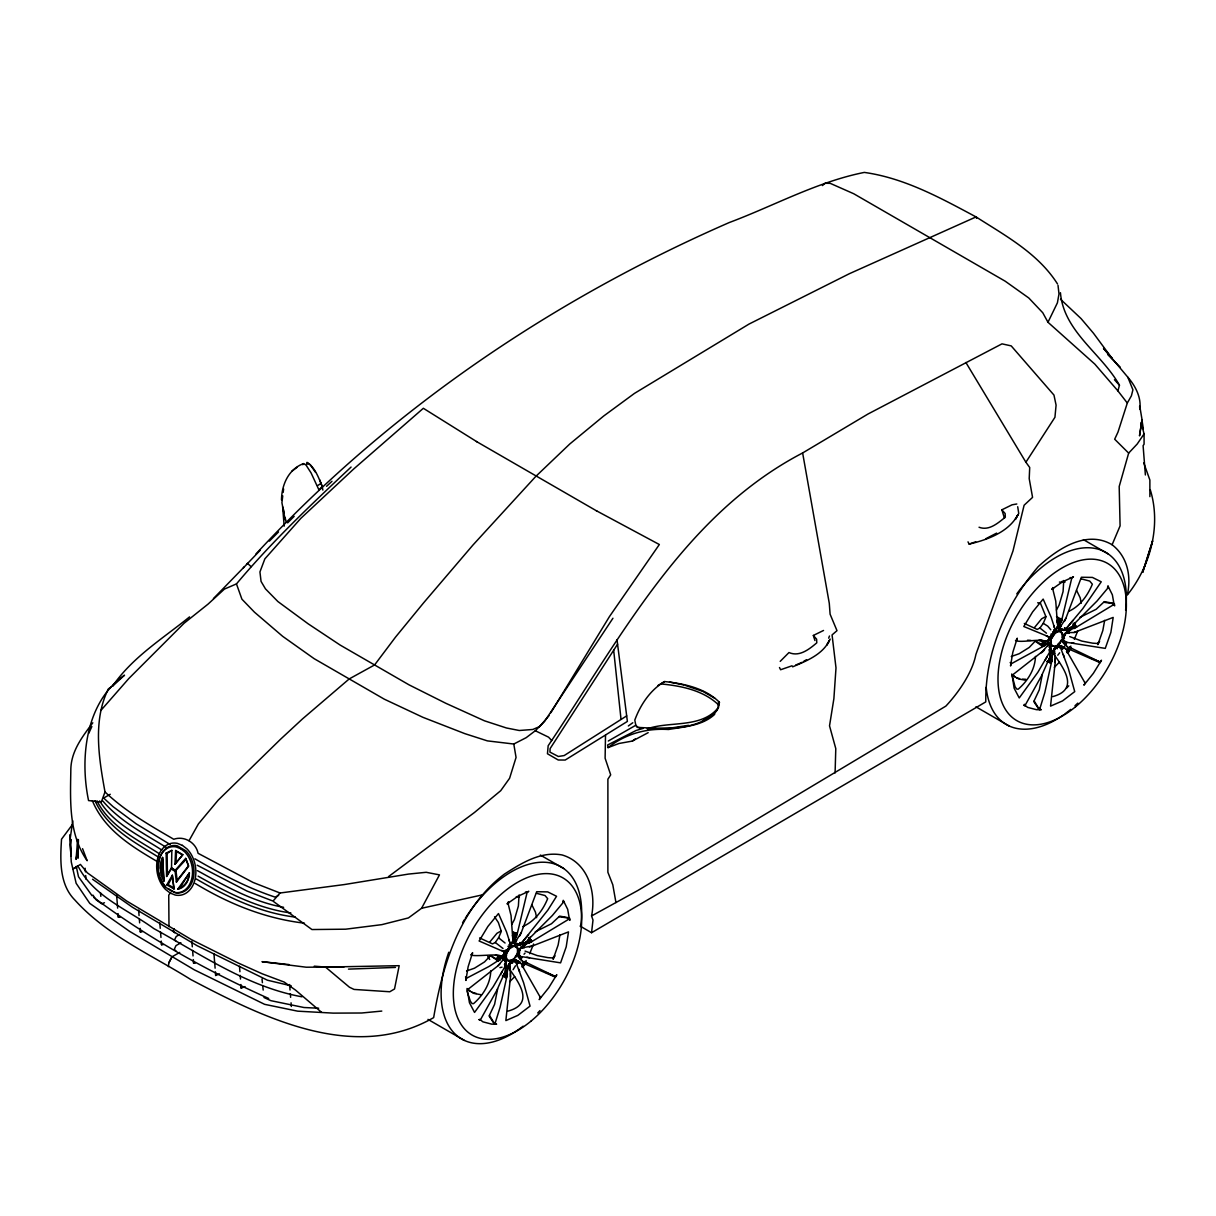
<?xml version="1.0" encoding="UTF-8"?>
<svg xmlns="http://www.w3.org/2000/svg" width="1216" height="1216" viewBox="0 0 1216 1216"><rect width="100%" height="100%" fill="white"/><g stroke="black" fill="none" stroke-linecap="round" stroke-linejoin="round"><path stroke-width="1.5" d="M162.579 857.417L163.917 881.129A19.623 14.425 80.1 0 1 162.594 857.417L163.917 881.129M489.546 1015.527L494.806 1024.237L500.11 1007.213L506.996 975.992L504.473 973.18L496.903 990.219L480.411 1019.844L482.889 1021.835L491.735 1024.146L496.614 1024.206L493.742 1023.036L489.09 1016.029L494.593 1004.31L497.633 988.882M507.938 946.382L510.31 945.698L512.757 942.324C501.63 960.032 514.672 936.806 517.165 934.086L527.121 892.362L528.793 891.313L517.91 896.268L507.026 903.868L509.002 902.318L507.878 902.682L511.054 915.572L512.772 938.889L517.165 934.086L513.182 931.897M1034.238 701.054L1039.498 709.764L1044.787 692.74L1051.673 661.519L1049.165 658.707L1041.595 675.746L1025.088 705.371L1027.566 707.362L1036.427 709.673L1041.306 709.734L1038.434 708.563L1033.767 701.556L1039.285 689.837L1042.325 674.409M1011.271 656.518L1019.175 653.722L1029.207 647.459L1035.196 641.182L1042.842 646.547L1043.602 645.483C1053.284 635.178 1021.106 644.009 1015.527 640.406L1016.834 640.3L1017.26 638.187L1012.822 652.293L1010.542 665.973L1011.134 663.83L1042.842 646.547L1044.833 642.428L1048.344 640.756C1054.348 634.098 1056.628 625.875 1061.857 619.613L1071.813 577.889L1073.47 576.84L1062.586 581.795L1051.718 589.395L1053.694 587.845L1052.554 588.21L1055.746 601.099L1057.464 624.416L1061.188 622.273L1061.857 619.613L1056.506 616.573M479.773 1019.388L480.411 1019.844L479.013 1019.601L480.411 1019.844M502.33 975.855L505.309 976.539L507.118 973.986L506.996 975.992L502.983 975.931L504.99 974.062L507.482 973.955L506.114 976.509L502.983 975.931L504.731 973.362L502.618 976.205L506.692 977.33C502.786 970.824 508.881 963.847 504.078 956.84L488.938 966.507L466.442 978.302L465.85 980.446L468.13 966.766L472.583 952.66L472.142 954.773L470.835 954.879C475.304 957.463 505.628 951.946 500.019 957.858C498.91 956.931 498.636 952.523 498.15 961.02L490.504 955.654L497.511 959.652L500.095 959.546L499.852 956.019L495.398 955.229M1047.143 661.732L1051.384 662.857C1047.462 656.351 1053.558 649.374 1048.754 642.367C1042.416 648.447 1045.912 638.552 1039.285 640.346M505.75 967.298L505.628 964.486L504.549 964.227L504.974 966.629L493.164 986.784L474.544 1012.426L469.452 1002.729L467.02 988.471M1050.442 652.825L1050.32 650.013L1049.241 649.754L1049.651 652.156L1037.841 672.311L1019.236 697.954L1014.144 688.256L1012.153 675.26L1042.446 651.502L1047.508 645.726L1048.754 642.367L1051.323 653.159L1050.822 648.508L1048.967 647.034M166.592 876.447L171.517 868.239L171.836 850.349L166.136 853.115L166.592 876.447L171.532 867.783L175.97 870.808L177.171 880.354L176.396 882.102L175.089 871.31L171.198 869.06M78.447 839.602L77.991 858.222L77.581 840.058M490.762 970.885C490.474 983.759 482.995 995.448 473.526 1003.656L472.082 1003.565L470.394 1001.254L467.142 991.587L467.476 989.733L497.754 965.975L502.816 960.199L504.078 956.84L506.631 967.632L506.13 962.981L503.302 958.588C505.324 955.746 507.543 965.702 504.974 966.629M835.088 772.966L835.787 748.63L829.525 725.846L833.887 698.622L836 667.888L832.063 634.919L836.988 630.663L830.102 614.202L829.282 603.303L802.636 452.96L867.935 414.048L1001.984 343.854L1011.21 345.891L1053.968 395.078L1056.081 405.141L1054.941 417.286L1025.894 462.217L1029.709 467.506L1029.207 478.618L1032.566 497.359L1024.115 505.233L1012.974 551L975.886 654.497C972.359 672.524 958.755 692.33 945.85 706.116L637.792 890.522L591.569 915.952L592.998 920.086L591.554 932.718L580.062 926.075M1047.508 645.726L1048.618 642.686L1047.523 644.982L1047.736 643.097L1043.602 645.483L1036.67 641.744M523.321 963.163L555.408 977.162L556.806 974.685L548.674 987.833L539.19 999.628L540.497 997.667L522.834 966.842L524.613 963.3L518.442 957.053L518.426 953.922L521.193 947.188L529.416 941.807L528.063 939.77L552.398 915.45L563.662 901.922L563.236 900.311L567.674 909.294L569.362 918.87L532.015 941.473C528.018 937.658 524.902 944.802 520.281 944.467L519.84 942.582L521.421 942.871C527.334 943.16 516.268 946.306 514.186 943.601L516.283 935.332L512.894 932.246M1067.998 648.69L1100.1 662.69L1101.483 660.212L1093.351 673.36L1083.882 685.155L1085.174 683.194L1067.526 652.369L1069.305 648.827L1063.134 642.58L1063.118 639.449L1065.885 632.715L1074.108 627.334L1072.755 625.298L1097.075 600.978L1108.354 587.45L1107.913 585.838L1112.366 594.822L1114.054 604.398L1076.707 627C1072.71 623.185 1069.594 630.329 1064.973 629.994L1064.532 628.11L1066.113 628.398C1069.411 627.182 1067.785 631.286 1064.714 630.283A4.165 2.402 -60 0 0 1063.696 630.466M171.836 850.349L167.109 853.556L167.443 874.73M506.114 976.509L503.53 975.642L506.221 974.989L508.577 964.516L515.082 960.154L523.625 982.802L530.054 1006.103L517.818 1015.39L505.856 1020.604L510.477 977.01L509.717 962.92L516.329 960.047L523.336 965.109L526.011 962.358L555.408 976.554L545.802 972.42M1047.022 661.382L1049.986 662.066L1051.81 659.513L1051.673 661.519L1047.66 661.458L1049.682 659.589L1052.174 659.482L1051.673 661.519L1047.66 661.458L1050.913 660.516L1054.074 648.964L1059.774 645.681L1068.317 668.329L1074.731 691.63L1062.51 700.918L1050.548 706.131L1055.169 662.538L1054.409 648.447L1061.021 645.574L1068.028 650.636L1070.703 647.885L1100.1 662.066L1090.494 657.947M174.922 864.257L175.621 850.501L182.826 854.666L174.922 864.257L182.826 854.666M591.569 915.952C596.402 891.936 587.875 862.509 562.142 854.97C540.846 850.942 521.451 863.147 504.336 874.152C459.739 908.063 442.594 964.622 433.656 1017.61C354.282 1063.255 263.097 1017.488 190.851 979.564C151.483 954.94 106.446 935.119 74.936 900.083C59.113 884.29 60.222 859.879 61.53 839.192L72.398 824.615M175.925 862.539L176.563 851.474L175.621 850.501M519.065 894.976L518.381 906.042L514.414 919.585L511.754 924.464M1063.742 580.503L1063.073 591.569L1059.106 605.112L1056.43 609.991M1042.705 645.802L1043.085 641.501C1044.331 639.905 1042.553 643.462 1042.918 645.377L1043.617 646.122L1044.787 645.073L1043.602 645.483L1044.544 641.546L1045.684 641.303L1043.845 641.577L1041.899 645.605L1043.617 646.122L1044.742 645.544L1045.106 642.185L1038.586 640.391M506.388 974.426L504.002 975.126L506.494 975.779L508.698 964.881L513.623 960.731L508.577 964.516L509.474 968.058C510.75 961.05 505.37 969.41 510.082 967.951M1047.903 661.276L1051.186 661.306L1053.39 650.408L1058.315 646.258L1053.269 650.043L1054.166 653.585C1055.427 646.578 1050.062 654.938 1054.774 653.478M111.203 687.055L108.422 688.818C92.598 720.313 98.937 758.526 105.002 791.95L101.323 802.013L88.555 800.569C79.633 757.674 85.698 701.997 124.518 675.184L112.586 686.158C132.422 657.172 162.746 638.613 189.544 616.892M77.702 839.329L76.046 859.393L77.064 853.982M168.446 966.629L168.781 962.935L171.927 956.886L179.694 952.417M507.087 959.834L505.765 955.806L506.525 959.515L509.823 961.096C532.471 949.514 503.242 935.089 506.525 959.515L507.817 960.579M517.317 947.72L514.094 945.44L516.648 946.291L518.153 949.301L517.894 948.054M1051.779 645.362L1050.457 641.334L1051.217 645.042L1054.515 646.623C1060.96 646.03 1067.207 632.776 1058.771 630.967C1053.086 632.198 1048.77 639.601 1051.217 645.042L1052.509 646.106M508.926 968.118L509.185 965.413L508.09 968.042M1053.603 653.646L1053.877 650.94L1052.782 653.57M498.013 960.275L498.393 955.974L500.141 955.594L500.354 957.722L498.91 959.956L499.852 956.019L501.007 955.776L499.153 956.05L497.207 960.078L498.925 960.594L500.05 960.017L498.226 959.85L500.141 956.901L503.652 955.229L504.762 952.143L479.104 940.986L487.935 926.41L498.469 913.55L506.479 931.76L510.522 944.361L509.276 944.741L512.529 942.43L513.79 937.718L516.496 936.746L515.903 933.599L514.55 935.575C512.514 937.612 511.571 934.709 514.55 935.575L516.876 935.165L516.101 936.867L516.283 935.332L513.198 937.11L513.152 938.57L512.711 935.697L516.329 934.344M1052.63 631.91L1055.002 631.226L1057.449 627.851L1048.344 640.756L1049.454 637.67L1047.523 636.257L1023.796 626.514L1032.612 611.937L1043.161 599.078L1051.171 617.287L1055.199 629.888L1053.953 630.268L1057.206 627.958L1058.482 623.246L1061.568 620.692L1060.595 619.126L1059.227 621.102L1057.403 621.224L1061.021 619.871M509.261 964.729L508.516 968.058L509.048 966.842M1053.953 650.256L1053.208 653.585L1053.725 652.369M524.324 947.796L520.843 947.158L518.426 953.922L520.007 948.404L523.974 945.258L524.294 947.066L521.132 947.933L532.38 945.987L568.51 931.882L566.2 946.884L560.576 962.859L522.166 956.703C519.794 963.878 516.739 952.022 519.293 949.346L529.902 941.458L530.358 939.102M1063.453 636.88L1065.885 632.715C1070.506 630.906 1075.734 626.27 1075.415 623.17L1074.093 625.526L1075.598 627.654L1076.707 627L1073.135 623.185M523.336 965.109L525.479 962.722L522.986 966.249L523.458 967.647L522.15 965.306L526.011 962.358L524.795 961.446L522.926 964.881C519.642 969.289 528.276 962.768 524.522 961.932C527.151 964.379 519.627 969.167 524.613 963.3M1067.694 651.837L1068.15 653.174C1071.706 645.377 1069.867 644.814 1067.526 652.369L1066.478 651.229L1070.703 647.885L1069.214 647.459C1071.828 648.052 1066.949 654.831 1066.827 650.834C1068.606 654.193 1068.864 647.14 1071.524 648.402L1070.019 648.554M500.141 956.901L499.654 958.922M499.882 958.862C504.336 954.241 502.679 961.78 503.47 957.706L504.321 957.63L502.816 960.199M1043.814 641.227L1044.818 641.121L1044.346 644.45M1047.523 644.982C1049.393 639.19 1052.509 651.046 1049.651 652.156M282.75 495.854L281.914 502.71L285.167 519.825L284.483 516.694M283.176 492.434L283.602 489.014M528.747 937.718L532.015 941.473L530.906 942.126L529.477 940.85L530.085 937.308L528.884 940.211L523.412 943.54L519.141 944.558L513.76 943.114L515.523 936.715L513.198 937.11L513.79 937.718M1064.714 630.283L1058.878 629.128L1065.87 618.351L1081.374 577.25L1092.409 577.418L1101.24 581.81L1082.742 608.714L1064.714 630.283L1058.452 628.642L1060.975 620.859L1057.57 617.774M281.489 499.943C281.686 484.834 288.496 469.087 303.544 463.6L306.037 465.09L311.098 472.948L318.942 489.926L322.21 486.522L319.626 479.712M188.845 875.155C188.465 881.798 183.57 886.707 177.794 889.154L189.407 872.906L179.922 887.756M528.884 940.211L529.218 943.19L531.164 940.485L528.443 937.658M1074.777 622.835L1073.895 628.718L1075.841 626.012M502.755 958.892L503.926 957.159L503.059 957.57M1047.888 644.617L1048.618 642.686L1047.736 643.097M559.968 934.8L558.129 945.03L553.25 958.892M1035.454 656.412C1035.15 669.286 1027.687 680.975 1018.202 689.183L1016.774 689.092L1015.071 686.782L1011.697 673.998M1104.66 620.327L1102.821 630.557L1097.942 644.419M524.309 962.905L520.676 959.378L519.855 955.396L521.77 957.509L518.442 957.053L518.73 953.891L518.244 955.685L521.77 957.509M1069.001 648.432L1065.368 644.906L1064.547 640.923L1066.462 643.036L1065.186 645.164L1063.498 642.58L1063.012 638.932L1064.502 638.43M688.621 725.329L668.39 728.399L647.216 728.855C669.575 720.845 701.404 728.718 718.519 707.469C701.83 731.986 663.997 728.718 637.564 727.396L635.801 725.253L634.798 720.085C640.422 704.778 650.378 689.806 664.62 681.553C683.757 683.574 705.31 688.119 719.431 702.286L717.349 709.855L714.522 713.442L702.453 721.118L714.522 713.442M506.586 954.575L506.327 956.126L506.023 954.241L509.823 948.556L514.657 945.774L511.678 946.246L509.261 948.237L506.023 954.241M515.158 956.642L517.393 953.891L517.575 948.982L517.894 952.295L515.736 956.962M1051.278 640.102L1051.019 641.653L1050.715 639.768L1054.515 634.083L1056.932 632.092L1060.413 631.393L1057.601 631.21L1055.123 632.639L1050.715 639.768M1145.381 474.97L1143.101 445.679L1144.074 444.205L1144.074 433.899L1141.155 422.697M71.258 839.542L70.346 844.816L71.258 861.916L76.137 883.272L89.771 903.382L129.671 931.395L194.332 969.836L264.602 1004.325L297.662 1011.165L333.154 1013.126L361.654 1013.004L381.794 1011.074M512.468 963.285L512.894 961.096M1057.16 648.812L1057.57 646.623M72.778 820.83L70.194 838.478M718.474 707.165L719.431 702.286M514.657 937.46L514.155 934.861M1058.482 623.246L1057.89 622.638L1060.975 620.859L1060.793 622.394L1061.568 620.692L1057.403 621.224L1057.844 624.097C1057.114 621.954 1061.264 623.504 1058.832 620.388M515.736 935.97L516.359 932.961M1060.428 621.498L1061.051 618.488M717.942 705.037L718.565 702.042M1068.423 632.654L1068.986 630.055L1068.955 631.712L1066.751 632.989M504.99 974.062L506.312 964.258L504.549 964.227M521.664 947.978L524.05 945.44M1049.682 659.589L1051.004 649.785L1049.241 649.754M1068.742 630.967L1064.699 633.931L1063.118 639.449L1065.535 632.685L1074.047 632.502L1113.187 617.409L1110.877 632.411L1105.268 648.386L1064.304 641.942L1062.936 641.212L1063.407 639.418L1063.134 642.58L1066.462 643.036L1066.858 642.23M505.37 966.978L505.795 963.817M1050.046 652.506L1050.472 649.344M1060.2 622.242L1058.726 628.368L1061.127 629.478C1066.082 632.092 1069.761 623.033 1073.287 620.282M1150.245 489.653C1161.341 525.373 1150.518 566.322 1127.262 595.019C1131.488 576.536 1127.673 556.776 1112.108 544.753L1120.088 525.89L1119.191 486.506L1128.661 453.112L1114.677 439.219L1117.99 432.09L1127.308 403.043L1117.93 390.914L1119.45 385.214C1101.468 353.248 1063.681 331.694 1060.443 292.706M505.81 974.001L504.138 976.235M519.141 944.558L514.459 942.126L516.101 940.652L514.186 943.601L518.806 944.817L522.363 941.99L547.838 910.13L556.548 896.283L547.717 891.89L536.682 891.723L521.178 932.824L514.429 943.327L514.368 941.397L516.724 940.5M1051.08 659.954L1048.83 661.762M509.276 944.741L511.024 943.586L510.416 944.148M1053.953 630.268L1055.716 629.113L1055.093 629.675M1052.053 655.652L1054.409 648.447M502.831 950.73L504.762 952.143L503.91 954.332L504.564 951.398L505.142 952.447L503.652 955.229L512.073 942.78L510.842 944.254M1047.523 636.257L1049.454 637.67L1048.602 639.859L1049.256 636.926L1049.53 638.917L1045.106 642.185M307.04 464.451L307.435 463.098L310.202 464.679L315.476 472.264M479.621 937.931L492.495 943.89L495.262 942.491L498.575 937.794L501.326 931.365L498.362 922.534L494.547 916.803M1024.313 623.458L1037.172 629.417L1039.938 628.018L1043.267 623.322L1046.018 616.892L1040.349 602.984L1037.658 602.802M503.348 958.664L503.47 957.706L502.831 959.454M1048.466 645.544L1048.496 643.446M515.493 965.762L513.091 969.714M529.902 941.458L528.975 941.199L529.416 939.998M1074.594 626.985L1073.667 626.726L1074.093 625.526M514.581 941.245L514.611 942.613M1059.303 628.14L1060.793 626.179L1059.273 626.772L1058.726 628.368L1061.416 626.027M503.196 959.09L503.515 958.162M306.493 463.874L307.025 462.338C314.914 467.324 318.714 477.782 322.134 486.278M519.855 955.396L518.806 957.053L520.676 959.378M1064.547 640.923L1063.498 642.58L1065.368 644.906M828.689 638.157L829.464 635.998M533.566 943.996L529.659 953.77M1077.604 631.271L1074.351 639.297M530.085 937.308L530.586 941.655L529.173 942.75L530.906 942.126L529.902 937.779L530.814 941.032L529.416 941.807M162.655 860.031C160.36 865.883 160.953 872.799 163.704 878.393M508.714 965.458L509.717 962.92M1052.402 634.889L1054.515 629.63M515.69 941.382L514.459 942.126L515.143 941.351M1059.501 627.684L1059.835 626.878M518.822 962.753L519.901 961.552M1055.518 629.782L1056.294 628.611M88.753 733.354L91.869 726.53M500.597 974.426L502.345 971.341M1045.289 659.954L1047.037 656.868M1060.778 640.68L1062.07 639.418L1056.932 645.818L1054.515 646.623L1051.946 645.772M559.284 916.758L569.681 918.202L569.954 920.33L568.13 917.685L559.634 916.119L551.471 923.75L535.238 931.836M1103.961 602.285L1114.373 603.729L1114.646 605.857L1112.807 603.212L1104.31 601.646L1096.163 609.277L1079.93 617.363M521.725 947.644L524.142 945.942L521.132 947.933M1065.809 633.46L1068.834 631.469L1068.986 632.594L1066.341 633.506M173.006 931.167L174.131 928.781M500.414 956.658L503.698 954.94L504.564 951.398M1048.374 640.467L1049.256 636.926M1117.93 390.914L1094.81 364.101L1047.979 322.27L1057.403 302.83L1058.999 293.968L1058.011 285.334M522.926 964.881L516.42 960.427L513.669 961.066L516.329 960.047L517.651 963.33L515.113 962.114L515.675 961.02L519.202 961.476L517.058 963.938M1068.028 650.636L1070.171 648.25L1067.678 651.776L1067.602 650.408L1063.696 647.262L1061.112 645.954L1058.361 646.593L1061.021 645.574L1062.343 648.858L1059.805 647.642L1060.352 646.547L1063.878 647.003L1061.735 649.466M168.781 962.935L171.927 956.901M507.756 948.951L503.698 954.94M1067.602 650.408L1069.305 648.827M280.03 893L272.992 901.132L311.95 929.541L345.648 929.191L381.885 924.631L408.439 917.913L421.587 908.276L439.462 874.882L426.208 872.298L408.515 874.076L344.31 884.564L280.03 893L253.019 882.436L198.071 853.298C195.989 842.551 184.148 835.529 173.766 839.268C149.69 825.284 125.278 811.254 105.002 791.95M1044.833 642.428L1044.574 644.389M553.082 959.09L554.906 955.746L552.611 957.95L547.914 957.63L537.153 955.563L525.054 951.079M1097.774 644.617L1099.583 641.273L1097.303 643.477L1092.591 643.158L1081.845 641.09L1069.746 636.606M516.648 962.601L515.675 961.02M1061.325 648.128L1060.352 646.547M1060.382 626.909L1059.151 627.654L1060.215 626.346M521.178 932.824L519.718 935.879M1065.87 618.351L1064.41 621.406M189.042 840.697L198.421 823.886L218.044 800.326L280.729 739.07L302.51 718.899L349.22 678.923L374.589 664.954L395.58 637.047L423.639 602.802L472.948 545.042L535.815 476.383L569.772 443.992L603.714 415.994L634.448 393.406L748.98 324.094L849.27 273.752L976.053 216.919C1005.647 235.858 1038.175 253.43 1057.51 283.951M512.24 960.29L508.182 960.67L512.24 960.29L514.657 958.299M166.805 884.838L168.066 884.564L172.474 876.797L172.338 875.216L166.805 884.838L174.01 888.987L172.338 875.216M1127.308 403.043L1131.397 395.823L1132.917 389.819L1127.825 377.218L1103.52 348.247M830.224 639.114L826.85 645.027L829.464 640.315C822.715 654.588 806.345 661.018 792.634 666.839M506.555 950.714L504.883 953.496L505.385 950.015M526.163 960.579L522.12 967.1M1070.855 646.106L1066.797 652.627M1052.448 634.478L1049.575 639.023L1051.323 633.718M550.848 712.758L609.459 616.573L659.346 544.525L596.326 510.72M1059.698 652.779L1057.768 655.242M522.819 962.206L526.832 962.874L525.327 963.026L523.108 966.355M626.681 715.89L564.163 755.562L558.342 756.474L549.951 752.126L550.118 748.585L617.576 644.206M507.726 949.362L500.703 957.934M510.522 944.361L511.024 943.586M1055.199 629.888L1055.716 629.113M302.799 464.725L303.544 463.6M489.911 941.883L496.949 933.295L501.022 931.03M1034.603 627.41L1041.626 618.822L1045.714 616.558M612.94 618.245L544.57 721.422L535.298 730.74L526.209 737.656L513.79 744.025L487.373 740.878L464.846 733.643L422.955 717.334L384.286 699.17L314.154 658.677L282.69 636.348L254.448 612.165L241.908 599.169L236.466 583.908C271.548 542.062 311.311 504.397 351.074 467.066M1144.074 433.899L1137.218 444.007L1128.661 453.112M512.529 942.43L510.325 945.106M1057.206 627.958L1055.002 630.633M170.711 892.286L168.735 895.174L168.994 926.653M548.994 715.677L539.646 726.545L532.806 729.478L519.278 730.497L506.434 727.974L484.439 720.799L445.862 703.304L409.017 684.836L340.161 645.073L308.15 623.808L277.871 601.525L265.438 588.833L261.06 581.415L259.935 571.93L264.86 558.858L300.838 518.335L353.75 468.935L423.35 408.287L476.961 441.803M1052.691 696.631C1078.212 689.654 1065.49 670.685 1054.5 655.105M92.811 722.79C82.49 736.47 71.394 750.804 70.847 768.74C70.391 800.189 68.263 833.568 87.142 860.73L82.566 848.677M176.396 882.102L188.708 866.157L185.714 858.359L175.454 870.048M177.171 880.354L188.434 865.868L185.714 858.359M514.824 942.157L516.101 940.652M528.61 934.754L520.038 944.756M246.605 564.406L247.486 563.327L251.104 566.671M1055.108 630.207L1056.765 628.307L1055.716 629.371M100.867 710.448L128.805 678.543L184.042 623.276L208.012 604.154L224.413 589.091L236.466 583.908M255.877 554.07C387.919 411.266 551.334 300.17 729.296 222.528C774.121 205.732 817.182 181.792 864.318 172.414C904.643 178.083 940.652 197.995 976.053 216.919L976.554 218.302M175.089 871.31L186.002 859.438M519.141 956.11L519.49 957.114L522.166 956.703M524.02 954.226L525.054 953.07M1063.833 641.638L1064.182 642.641L1065.52 642.2M1059.349 622.987L1060.094 622.151M780.201 661.367L788.971 652.551C799.459 657.142 809.187 649.238 816.787 642.838L816.605 639.175L813.352 635.451L823.536 630.466M497.754 965.975L499.882 963.984M1042.446 651.502L1044.559 649.511M1053.71 632.761L1055.625 629.706M213.454 598.561L244.386 566.747M243.306 567.918L260.239 550.24M490.504 955.654L484.515 961.932L474.498 968.194L466.579 970.991M1066.386 688.302L1068.773 685.809M509.626 981.768L514.733 976.63M1054.318 667.295L1059.425 662.158M1050.806 662.036L1048.222 661.17L1049.423 658.89L1048.694 660.653L1050.502 659.528M269.374 541.12L278.494 532M287.63 522.88L294.15 516.359M519.794 943.981L522.728 942.385M1047.569 644.267L1048.162 643.234M326.572 486.309L331.968 481.293M822.442 185.562L825.041 183.266L830.224 183.342L853.754 193.754L1005.222 281.215L1028.766 297.966L1042.766 312.755L1047.979 322.27M1059.881 626.954L1060.793 626.179M714.689 714.339C702.346 725.876 684.289 726.727 668.496 729.494C646.456 728.08 625.541 733.856 608.046 747.627L607.65 744.998L636.105 730.482L643.31 728.354L637.549 727.335L635.801 725.253L608.289 741.015M1064.486 629.508L1067.42 627.912M1041.306 652.84L1043.693 650.955M297.342 467.126L291.794 471.261M1059.273 626.772L1058.452 628.642L1061.918 628.702L1063.818 630.086L1068.104 629.067L1073.576 625.738M388.588 876.569L474.483 812.47L500.718 790.689L509.595 778.27L516.055 757.462L513.79 744.025M608.046 747.627L618.929 743.493L632.29 741.091L635.193 738.963M628.338 725.967L632.806 722.73M515.113 962.114L516.633 961.157L519.004 961.734M1059.805 647.642L1061.325 646.684L1063.696 647.262M219.503 973.894L215.688 975.475L215.399 971.827M245.039 986.586L241.224 988.167L240.935 984.519M528.975 941.199L530.1 940.333L529.629 938.828L528.261 940.044L529.902 938.296L531.058 941.199M1073.667 626.726L1074.792 625.86L1074.594 623.306L1075.598 627.654L1073.85 628.277L1075.506 626.559L1075.035 624.629M317.574 485.655L321.146 483.254M657.841 685.581L664.62 681.553M802.636 452.96C683.802 514.839 620.069 638.795 548.173 745.727L547.458 753.753L558.235 760L565.182 760.046L627.38 721.422L617.014 639.768M522.804 926.577C534.569 921.363 542.959 910.343 547.656 898.654L545.026 895.538L536.514 893.319M1069.001 611.207C1080.142 606.1 1087.803 595.217 1092.348 584.182L1089.718 581.066L1081.206 578.846M996.634 533.11L985.826 538.718M803.609 661.428L806.603 659.65M522.074 947.462L524.263 946.185M591.554 932.718L985.781 701.89C985.142 652.156 1006.21 603.972 1038.266 566.641C1057.19 549.115 1086.329 529.416 1112.108 544.753M110.246 794.261L103.664 798.061L113.073 806.664L136.162 823.825L170.149 844.497M77.9 866.172L73.173 868.908L80.423 864.424L87.354 872.845L126.798 901.102L191.398 939.588L238.123 962.966L262.185 973.788L284.179 982.057L295.594 990.158L321.541 1012.305M179.466 934.602L176.198 936.487L174.496 939.983L176.214 941.503M180.895 942.795L175.986 945.607L174.283 949.316L176.001 951.049M278.631 895.28L275.333 897.18C247.03 887.862 220.628 873.696 194.91 858.8M1059.151 627.654L1060.063 627.152M514.459 942.126L515.386 941.625M1004.462 518.259L1001.878 509.808L1012.062 504.807L1016.804 503.986M632.29 741.091L648.174 732.67M508.014 1011.104C533.52 1004.127 520.798 985.158 509.808 969.578M1067.754 632.518L1068.94 631.925M523.062 946.99L524.263 946.398M1055.123 646.061L1056.932 645.818M502.041 967.191L499.898 967.617M795.72 665.061L802.104 662.325M1045.046 643.249L1042.644 643.34M500.354 957.722L497.952 957.813M1058.68 622.82L1060.261 621.908L1057.722 621.908L1057.646 622.957L1057.145 621.118M513.988 937.293L515.569 936.381L513.03 936.381L512.954 937.43L512.711 935.697M104.47 902.743L101.627 903.762L96.094 899.749L92.933 895.098M1064.532 628.11L1065.064 629.128L1067.739 628.322M519.84 942.582L520.372 943.601L523.047 942.795M968.012 541.865L969.137 544.084L975.703 541.819M792.102 665.775L780.611 669.742L779.486 667.523M518.32 953.405L519.81 952.903M1077.072 631.514L1074.047 632.502M532.38 945.987L529.355 946.975M1064.593 647.079L1063.514 648.599M1065.064 629.128L1067.906 628.718L1066.462 628.672M520.372 943.601L523.23 943.19L521.77 943.145M969.137 544.084C987.407 539.843 1008.687 532.122 1017.974 514.657L1015.375 519.369L1018.75 513.456L1017.701 506.738M421.587 908.276L482.509 894.854M1066.614 632.578L1068.986 632.594M521.922 947.051L524.294 947.066M1107.472 587.328L1108.354 587.45M562.795 901.801L563.662 901.922M1085.174 683.194L1084.581 681.918M540.497 997.667L539.889 996.39M1060.747 646.973L1063.301 647.763L1061.325 646.684M516.055 961.446L518.609 962.236L516.633 961.157M1074.108 627.334L1075.263 627.182L1074.321 624.355L1072.953 625.571L1074.579 623.823L1075.734 626.726M1068.849 650.195L1068.195 649.314M524.157 964.668L523.503 963.786M1065.52 629.326L1068.104 629.067M520.843 943.798L523.412 943.54M1049.621 660.182L1050.913 660.516M504.944 974.654L506.221 974.989M395.443 967.434L348.49 969.122M118.089 913.596L118.378 917.244L119.928 917.198M140.083 928.34L140.372 931.988L141.922 931.942M161.257 941.078L161.546 944.741L163.096 944.695M193.329 959.591L193.618 963.254L195.168 963.209M343.976 966.978L306.189 967.206L261.972 961.674L288.952 964.562M1066.417 633.171L1069.001 633.323M325.493 967.07L399.182 965.686L394.531 988.973L389.789 991.754L354.038 989.429L349.448 987.225L325.493 967.07L314.26 966.173M1070.141 577.554L1071.813 577.889M525.449 892.027L527.121 892.362M661.033 683.954C681.051 685.824 703.106 690.262 718.23 704.581M498.271 955.67L499.122 955.7M318.668 1008.216L303.97 1007.517L270.91 1000.677L263.963 997.485M1059.425 582.069L1064.198 582.327M1022.595 679.136L1025.787 679.303M1026.152 680.352L1018.613 678.938L1012.806 675.579M516.314 896.633L519.506 896.8M481.46 994.825L473.921 993.411L468.114 990.052M1027.55 640.224L1030.91 640.422M1025.088 705.371L1023.705 705.128L1025.088 705.994L1024.465 704.292M1063.301 654.421L1064.35 657.233M518.609 968.894L519.658 971.706M669.499 682.009L683.954 684.988M283.617 907.303C252.548 901.831 224.717 885.643 197.402 870.626M290.882 912.973C257.397 908.504 227.149 892.483 198.117 876.143M295.336 917.107C259.51 912.806 226.83 896.739 196.034 878.834M304.456 923.172C265.316 918.627 228.638 903.807 195.198 883.454M519.612 956.414L520.828 956.673M979.047 527.242C989.049 531.134 998.047 522.986 1005.313 517.18L1005.13 513.532L1001.878 509.808M291.262 985.872L267.383 980.187L197.114 945.698L132.453 907.258L92.568 879.244M301.948 996.801C247.73 986.966 201.339 954.499 153.794 928.568C127.878 909.629 94.544 897.104 78.706 867.388M1074.23 643.249L1071.57 642.717M529.538 957.722L526.878 957.19M1062.222 581.187L1065.125 582.023M1016.652 677.798L1019.555 678.634M471.96 992.271L476.322 993.518M1054.196 627.304L1053.649 625.389M509.504 941.777L508.972 939.862M685.596 685.505L703.03 691.478L714.947 698.379M512.742 936.411L512.453 935.59M1112.488 603.881L1114.054 604.398M567.811 918.354L569.362 918.87M1098.55 661.519L1100.1 662.066M553.858 975.992L555.408 976.554M1046.216 635.922L1047.721 636.47M501.539 950.395L503.029 950.942M271.974 900.676L246.954 891.039L197.159 865.199M174.01 888.987L173.873 887.908L168.066 884.564M176.563 851.474L182.354 854.802M1064.304 641.942L1066.462 643.036M471.352 954.408L472.142 954.773M166.136 853.115L167.109 853.556M268.675 998.473C207.146 970.976 147.926 937.855 93.845 897.545M1059.85 631.058L1062.845 634.828L1062.009 637.488M507.254 960.245L508.744 961.005M535.298 730.74L548.553 737.154L551.73 740.559M596.828 511.024L476.444 441.514M1083.41 539.63L1108.308 554.01M1062.586 633.582L1060.778 631.484M1062.267 635.938L1062.267 634.509M1060.413 642.489L1057.601 644.632M975.946 706.815L1009.052 725.937M540.36 855.061L563.616 868.482M166.212 847.339C144.081 833.69 119.776 821.104 102.858 801.025M161.819 850.075C139.962 835.757 113.711 823.931 99.666 800.934M159.418 853.799C136.739 839.116 109.698 826.363 97.098 801.04M158.886 857.386C134.763 842.384 107.221 828.142 95.061 800.812M171.517 868.239L175.97 870.808M158.05 862.007C131.982 846.762 104.546 830.057 92.401 800.782M427.971 1019.388L464.36 1040.41M1061.857 647.672L1062.906 648.28M517.18 962.145L518.214 962.753M1043.267 623.322L1047.766 626.164L1050.746 629.736M498.575 937.794L505.066 943.008M1046.459 633.202L1039.938 628.018M503.014 948.51L495.262 942.491M1053.451 651.229L1054.257 652.217M508.759 965.702L509.565 966.69M1055.306 659.042L1055.169 662.538M510.614 973.514L510.477 977.01M167.899 888.653L175.256 892.62A23.879 17.556 80.1 0 0 193.131 878.955A23.879 17.556 80.1 0 0 185.987 850.85L177.247 845.804A23.879 17.556 80.1 0 0 158.521 868.467M172.991 931.167L174.709 932.763M1060.474 299.212L1081.054 318.577L1093.458 333.214L1112.245 358.629L1103.626 348.566M1012.594 674.622L1014.767 676.719M467.917 989.094L470.09 991.192M1010.192 662.462L1011.134 663.83M465.5 976.934L466.442 978.302M1107.898 354.768L1120.346 367.308M1065.231 642.519L1066.067 643.796M520.539 956.992L521.39 958.269M1114.449 379.726L1119.45 385.214M1064.182 642.641L1065.718 644.343L1065.231 642.899M1038.935 708.077L1039.999 709.278M519.49 957.114L521.026 958.816L520.554 957.372M494.243 1022.55L495.322 1023.75M1127.825 377.218C1135.379 385.898 1141.49 397.48 1139.818 409.26L1139.62 406.266M92.127 895.812L78.493 876.721L76.274 866.385M1061.553 647.733L1062.343 648.858M516.861 962.206L517.651 963.33M487.722 956.49L489.698 959.485M1076.525 590.277L1080.158 597.74L1081.313 603.212M531.833 904.75L535.466 912.213L536.621 917.685M965.884 362.49L1025.894 462.217M1050.32 650.013L1051.11 653.129M505.628 964.486L506.434 967.602M1052.874 587.526L1053.375 588.529M508.182 901.998L508.683 903.002M1143.754 462.916L1149.88 480.046L1149.88 496.66M813.352 635.451L814.918 640.528M1050.35 651.487L1050.791 652.962L1050.594 650.484M505.674 965.96L506.099 967.434L505.902 964.957M285.198 518.046L286.262 522.211M1049.271 658.13L1050.229 663.419M504.579 972.602L505.537 977.892M615.95 902.561L612.803 884.807L607.878 872.252L607.894 779.198L610.69 774.85L605.112 758.237L605.507 735.346M322.21 486.522L322.848 490.094M1139.818 406.448L1142.067 419.87L1139.514 435.875L1141.915 419.824L1143.329 428.777M283.541 509.519L284.012 513.106M172.474 876.797L173.873 887.908M613.685 650.332L621.026 719.34M262.018 978.986L262.413 982.68M262.793 986.374L263.188 990.082M100.457 892.65L100.852 896.359M284.179 526.163L282.629 506.707M1054.044 652.065L1054.166 653.585M509.352 966.538L509.474 968.058M289.621 984.55L290.046 990.022M290.335 993.67L290.624 997.318M291.065 1002.805L291.354 1006.453M239.491 966.264L239.917 971.736M240.206 975.399L240.494 979.047M213.94 953.572L215.11 968.179M191.87 941.336L192.31 946.823M192.599 950.471L193.04 955.943M159.813 922.822L160.238 928.31M160.527 931.958L160.968 937.43M138.639 910.085L139.065 915.557M139.354 919.22L139.642 922.868M116.645 895.341L117.648 908.124M85.12 868.224L85.409 871.872M85.698 875.52L85.986 879.183M241.163 987.21L241.224 988.167M215.627 974.502L215.688 975.475M193.557 962.282L193.618 963.254M161.485 943.768L161.546 944.741M140.311 931.03L140.372 931.988M118.317 916.271L118.378 917.244M70.923 856.155L70.102 834.662L70.741 852.492M165.558 886.555A23.879 17.556 80.1 0 1 160.375 877.602M159.889 876.143A23.879 17.556 80.1 0 1 159.114 873.103M189.407 872.875A19.623 14.425 80.1 0 1 177.81 889.139M505.324 967.085A4.165 2.402 -60 0 1 505.461 963.239M513.426 933.706A4.165 2.402 -60 0 1 514.566 932.9M517.849 945.653A4.165 2.402 -60 0 1 520.919 945.182M496.782 957.919A4.165 2.402 -60 0 1 499.958 959.211M465.287 918.323A99.393 57.38 -60 0 1 545.786 862.311A99.393 57.38 -60 0 1 580.686 926.47M539.98 1010.572A99.393 57.38 -60 0 1 537.715 1012.989M523.108 1026.198A99.393 57.38 -60 0 1 454.754 1033.691A99.393 57.38 -60 0 1 448.765 952.25M462.566 922.746A99.393 57.38 -60 0 1 464.36 919.782M1050.016 652.612A4.165 2.402 -60 0 1 1050.153 648.766M1057.114 620.464A4.165 2.402 -60 0 1 1058.118 619.233M1041.474 643.446A4.165 2.402 -60 0 1 1044.331 643.644M1016.774 593.879A99.393 57.38 -60 0 1 1093.534 548.173A99.393 57.38 -60 0 1 1125.606 610.189M1077.802 703.122A99.393 57.38 -60 0 1 1074.99 705.721M1070.688 709.414A99.393 57.38 -60 0 1 1064.882 713.898M1063.422 714.947A99.393 57.38 -60 0 1 986.191 687.314M1152.586 541.044L1142.706 572.295L1152.586 541.044M182.385 845.378L177.369 843.357A26.357 19.365 80.1 0 0 157.654 858.42A26.357 19.365 80.1 0 0 165.528 889.443L170.149 893.015L175.165 895.022A26.357 19.365 80.1 0 0 194.894 879.958A26.357 19.365 80.1 0 0 187.021 848.935L182.385 845.378M180.667 848.722L176.259 846.959A23.165 17.039 80.1 0 0 158.916 860.198A23.165 17.039 80.1 0 0 165.832 887.467L174.314 892.377A23.165 17.039 80.1 0 0 191.672 879.122A23.165 17.039 80.1 0 0 184.741 851.854L180.667 848.722M530.845 1021.258A90.759 52.394 -60 0 0 565.197 879.35A90.759 52.394 -60 0 0 456.471 968.802A90.759 52.394 -60 0 0 530.845 1021.258M1075.537 706.785A90.759 52.394 -60 0 0 1109.874 564.878A90.759 52.394 -60 0 0 1001.148 654.33A90.759 52.394 -60 0 0 1075.537 706.785"/></g></svg>
